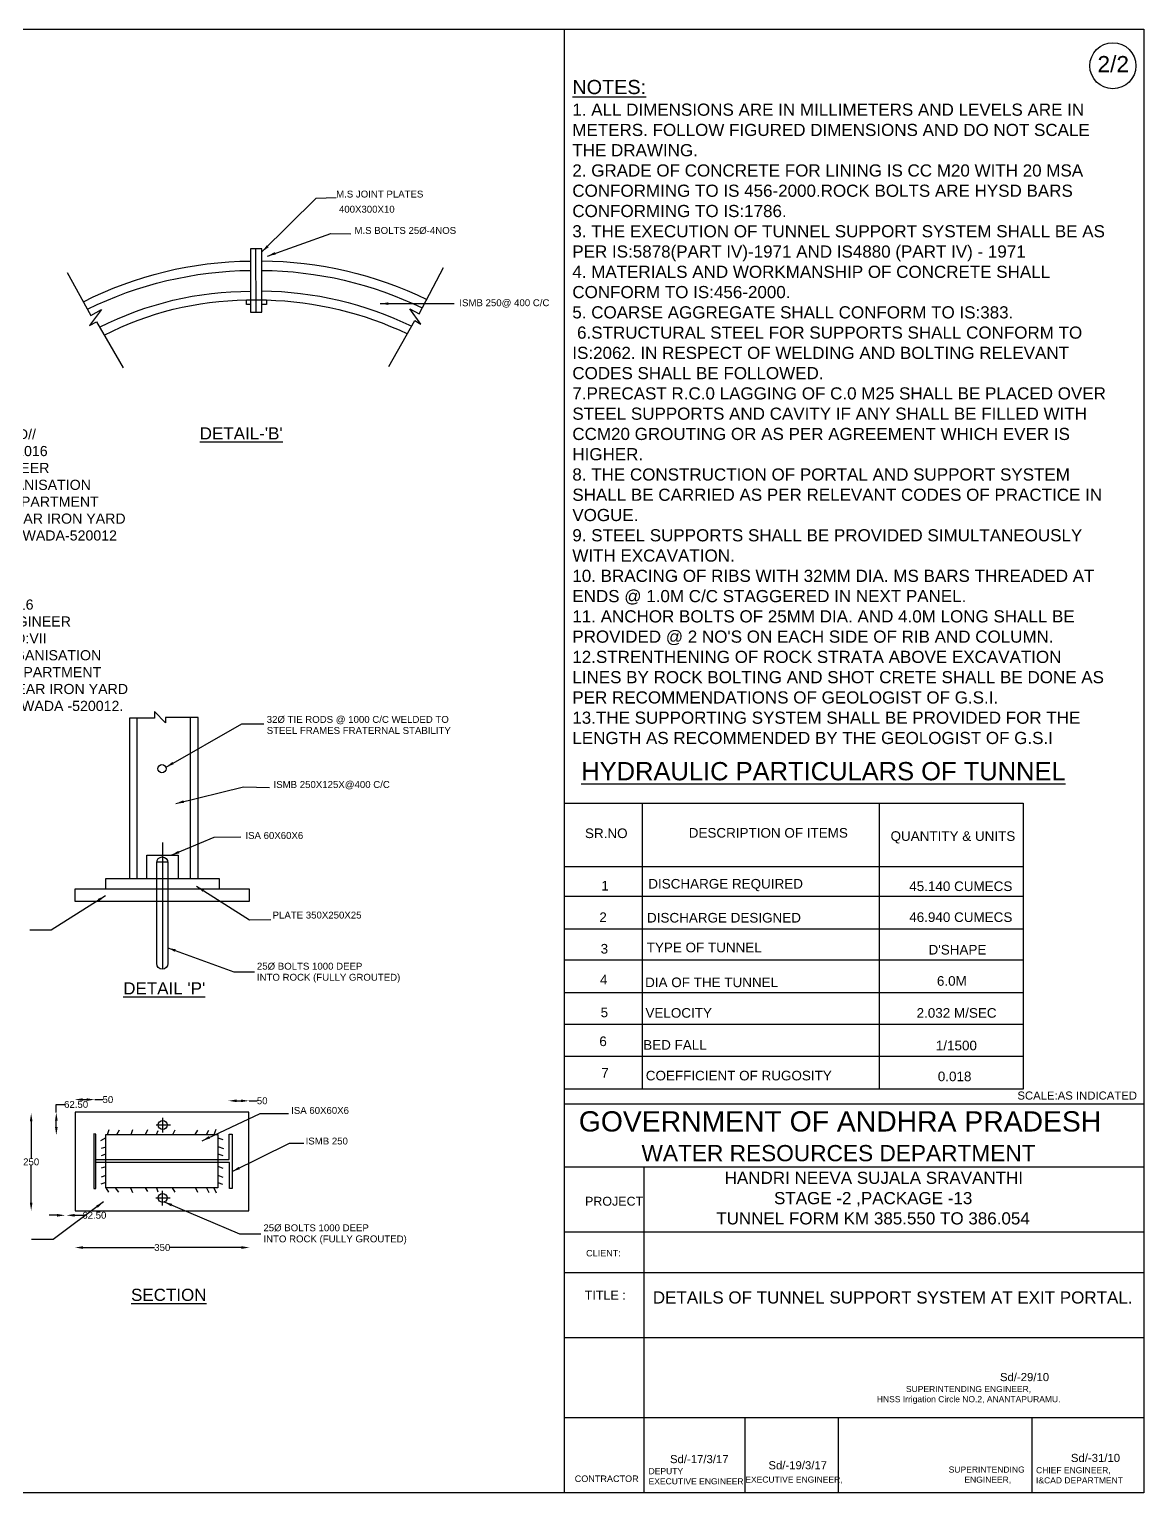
# Model space of a CAD drawing. Header units: millimetres. Extents: x 5124 to 3339048, y 2311 to 45925018.
# Drawn here: x 3336300 to 3339048, y 45921406 to 45925018 of the extents above; entities that cross this region are included whole.
import ezdxf

# ---------------------------------------------------------------- set-up
doc = ezdxf.new("R2010")
doc.units = ezdxf.units.MM
doc.header["$MEASUREMENT"] = 0
for name, color, linetype in [('DIMENSION', 7, 'Continuous'), ('DRAWING', 2, 'Continuous'), ('TEXT', 7, 'Continuous')]:
    doc.layers.add(name, color=color, linetype=linetype)
doc.styles.get("Standard").update_dxf_attribs({"font": 'arial.ttf', "height": 17})
doc.dimstyles.get("Standard").update_dxf_attribs({"dimtxt": 200, "dimasz": 110, "dimexe": 0.18, "dimexo": 0.0625, "dimgap": 0.09, "dimtad": 0, "dimtih": 1, "dimtoh": 1, "dimdec": 0, "dimzin": 0, "dimdsep": 46, "dimtxsty": 'Standard', "dimblk": 'OBLIQUE', "dimcen": 0.09, "dimse1": 1, "dimse2": 1, "dimadec": 0, "dimazin": 0, "dimtfac": 1, "dimtdec": 0, "dimtofl": 0, "dimtmove": 0, "dimatfit": 3, "dimfxl": 1, "dimtolj": 1, "dimtzin": 0, "dimarcsym": 0})

# ---------------------------------------------------------------- blocks, each defined once
blk = doc.blocks.new('*D57')
at = {"layer": 'Defpoints', "color": 0}
for p in [(3336388.5, 45922159), (3336391.5, 45922103.5), (3336391.5, 45922091)]:
    blk.add_point(p, dxfattribs=at)
at = {"layer": 'DIMENSION', "color": 0, "lineweight": -2}
for p, q in [((3336368.5, 45922091), (3336348.5, 45922091)), ((3336411.5, 45922091), (3336431.5, 45922091))]:
    blk.add_line(p, q, dxfattribs=at)
at = {"layer": 'DIMENSION', "color": 0}
for points in [[(3336368.5, 45922094.3), (3336368.5, 45922087.7), (3336388.5, 45922091)], [(3336411.5, 45922094.3), (3336411.5, 45922087.7), (3336391.5, 45922091)]]:
    blk.add_solid(points, dxfattribs=at)
at = {"layer": 'DIMENSION', "color": 0, "insert": (3336460.3, 45922091), "char_height": 17, "attachment_point": 5}
blk.add_mtext('\\A1;62.50', dxfattribs=at)
blk = doc.blocks.new('*D58')
at = {"layer": 'Defpoints', "color": 0}
for p in [(3336304.5, 45922343), (3336304.5, 45922343), (3336305, 45922102.5)]:
    blk.add_point(p, dxfattribs=at)
at = {"layer": 'DIMENSION', "color": 0, "lineweight": -2}
for p, q in [((3336304.5, 45922323), (3336304.5, 45922231.5)), ((3336304.5, 45922122.5), (3336304.5, 45922214))]:
    blk.add_line(p, q, dxfattribs=at)
at = {"layer": 'DIMENSION', "color": 0}
for points in [[(3336301.2, 45922323), (3336307.8, 45922323), (3336304.5, 45922343)], [(3336301.2, 45922122.5), (3336307.8, 45922122.5), (3336304.5, 45922102.5)]]:
    blk.add_solid(points, dxfattribs=at)
at = {"layer": 'DIMENSION', "color": 0, "insert": (3336304.5, 45922222.8), "char_height": 17, "attachment_point": 5}
blk.add_mtext('\\A1;250', dxfattribs=at)
blk = doc.blocks.new('*D59')
at = {"layer": 'Defpoints', "color": 0}
for p in [(3336366.5, 45922344.5), (3336393.5, 45922344.5), (3336391, 45922289)]:
    blk.add_point(p, dxfattribs=at)
at = {"layer": 'DIMENSION', "color": 0, "lineweight": -2}
for p, q in [((3336366.5, 45922344.5), (3336366.5, 45922364.5)), ((3336366.5, 45922364.5), (3336386.5, 45922364.5)), ((3336366.5, 45922309), (3336366.5, 45922324.5))]:
    blk.add_line(p, q, dxfattribs=at)
at = {"layer": 'DIMENSION', "color": 0}
for points in [[(3336363.2, 45922324.5), (3336369.8, 45922324.5), (3336366.5, 45922344.5)], [(3336363.2, 45922309), (3336369.8, 45922309), (3336366.5, 45922289)]]:
    blk.add_solid(points, dxfattribs=at)
at = {"layer": 'DIMENSION', "color": 0, "insert": (3336415.3, 45922364.5), "char_height": 17, "attachment_point": 5}
blk.add_mtext('\\A1;62.50', dxfattribs=at)
blk = doc.blocks.new('*D60')
at = {"layer": 'Defpoints', "color": 0}
for p in [(3336411.5, 45922375.5), (3336461.5, 45922376.5), (3336461.5, 45922375.5)]:
    blk.add_point(p, dxfattribs=at)
at = {"layer": 'DIMENSION', "color": 0, "lineweight": -2}
for p, q in [((3336431.5, 45922376.5), (3336441.5, 45922376.5)), ((3336461.5, 45922376.5), (3336481.5, 45922376.5))]:
    blk.add_line(p, q, dxfattribs=at)
at = {"layer": 'DIMENSION', "color": 0}
for points in [[(3336431.5, 45922379.8), (3336431.5, 45922373.2), (3336411.5, 45922376.5)], [(3336441.5, 45922379.8), (3336441.5, 45922373.2), (3336461.5, 45922376.5)]]:
    blk.add_solid(points, dxfattribs=at)
at = {"layer": 'DIMENSION', "color": 0, "insert": (3336493.7, 45922376.5), "char_height": 17, "attachment_point": 5}
blk.add_mtext('\\A1;50', dxfattribs=at)
blk = doc.blocks.new('*D61')
at = {"layer": 'Defpoints', "color": 0}
for p in [(3336791, 45922373), (3336842, 45922373.5), (3336842, 45922373.5)]:
    blk.add_point(p, dxfattribs=at)
at = {"layer": 'DIMENSION', "color": 0, "lineweight": -2}
for p, q in [((3336811, 45922373.5), (3336822, 45922373.5)), ((3336842, 45922373.5), (3336862, 45922373.5))]:
    blk.add_line(p, q, dxfattribs=at)
at = {"layer": 'DIMENSION', "color": 0}
for points in [[(3336811, 45922376.8), (3336811, 45922370.2), (3336791, 45922373.5)], [(3336822, 45922376.8), (3336822, 45922370.2), (3336842, 45922373.5)]]:
    blk.add_solid(points, dxfattribs=at)
at = {"layer": 'DIMENSION', "color": 0, "insert": (3336874.2, 45922373.5), "char_height": 17, "attachment_point": 5}
blk.add_mtext('\\A1;50', dxfattribs=at)
blk = doc.blocks.new('*D62')
at = {"layer": 'Defpoints', "color": 0}
for p in [(3336412.5, 45922010), (3336843, 45922011.5), (3336843, 45922011.5)]:
    blk.add_point(p, dxfattribs=at)
at = {"layer": 'DIMENSION', "color": 0, "lineweight": -2}
for p, q in [((3336432.5, 45922011.5), (3336608.9, 45922011.5)), ((3336823, 45922011.5), (3336646.6, 45922011.5))]:
    blk.add_line(p, q, dxfattribs=at)
at = {"layer": 'DIMENSION', "color": 0}
for points in [[(3336432.5, 45922014.8), (3336432.5, 45922008.2), (3336412.5, 45922011.5)], [(3336823, 45922014.8), (3336823, 45922008.2), (3336843, 45922011.5)]]:
    blk.add_solid(points, dxfattribs=at)
at = {"layer": 'DIMENSION', "color": 0, "insert": (3336627.8, 45922011.5), "char_height": 17, "attachment_point": 5}
blk.add_mtext('\\A1;350', dxfattribs=at)

msp = doc.modelspace()

# ---------------------------------------------------------------- linework, layer by layer
at = {"layer": 'DIMENSION', "color": 0}
msp.add_lwpolyline([(3337619.5, 45923108), (3338751.1, 45923108), (3338751.1, 45922402.3), (3337619.5, 45922402.3)], close=True, dxfattribs=at)
for points in [[(3337810.8, 45923108), (3337810.8, 45922402.3)], [(3338396.4, 45922402.3), (3338396.4, 45923108)], [(3337619.5, 45922952), (3338751.1, 45922952)], [(3337619.5, 45922878.1), (3338751.1, 45922878.1)], [(3337619.5, 45922798.1), (3338751.1, 45922798.1)], [(3337619.5, 45922721.1), (3338751.1, 45922721.1)], [(3337619.5, 45922640.7), (3338751.1, 45922640.7)], [(3337619.5, 45922562.7), (3338751.1, 45922562.7)], [(3337619.5, 45922483.7), (3338751.1, 45922483.7)]]:
    msp.add_lwpolyline(points, dxfattribs=at)
at = {"layer": 'DRAWING', "color": 0}
for points in [[(3339048, 45921406.5), (3333208, 45921406.5), (3333208, 45925017.5), (3339048, 45925017.5)], [(3337619.5, 45922366), (3339048, 45922366), (3339048, 45921406.5), (3337619.5, 45921406.5)]]:
    msp.add_lwpolyline(points, close=True, dxfattribs=at)
for points in [[(3337619.5, 45923108), (3337619.5, 45925017.5)], [(3336845.5, 45924319.5), (3336873.5, 45924319.5), (3336873.5, 45924476), (3336845.5, 45924476), (3336845.5, 45924319.5)], [(3336859.5, 45924319.5), (3336858.5, 45924476)], [(3336393, 45924417), (3336452, 45924311.5), (3336478.2, 45924326.1), (3336448.5, 45924286.5), (3336465.5, 45924296), (3336531.5, 45924182)], [(3337186.5, 45924185.5), (3337250.5, 45924298.5), (3337265, 45924289.5), (3337238, 45924327.5), (3337261.5, 45924315.5), (3337321, 45924430)], [(3336845.5, 45924338), (3336835.5, 45924338), (3336835.5, 45924349.5), (3336873.5, 45924349.5), (3336885, 45924349.5), (3336885, 45924338.5), (3336873.5, 45924338.5)], [(3336716.5, 45922922), (3336716.5, 45923319.5), (3336635.5, 45923319.5), (3336635.5, 45923306.5), (3336608.5, 45923334), (3336608.5, 45923317.5), (3336547, 45923317.5), (3336547, 45922922)], [(3336565.5, 45922922), (3336565.5, 45923317.5)], [(3336696.5, 45923319.5), (3336696.5, 45922922)], [(3336629, 45922698.5), (3336629, 45923010.5)], [(3336590, 45922922), (3336590, 45922979.5), (3336667, 45922979.5), (3336667, 45922922)], [(3336614.5, 45922963), (3336641, 45922963)], [(3336413, 45922866.5), (3336413, 45922896.5), (3336842, 45922896.5), (3336842, 45922865), (3336413, 45922865), (3336413, 45922867.5)], [(3336488.5, 45922896.5), (3336488.5, 45922922), (3336768, 45922922), (3336768, 45922897)], [(3337619.5, 45922366), (3337619.5, 45922474.8)], [(3336413, 45922102), (3336841, 45922102), (3336841, 45922345.5), (3336413, 45922345.5), (3336413, 45922102)], [(3336629, 45922295.5), (3336629, 45922331.5)], [(3336459, 45922292), (3336459, 45922157), (3336464, 45922157), (3336464, 45922291.5), (3336459, 45922292)], [(3336464, 45922229), (3336793, 45922229), (3336793, 45922291.5), (3336800, 45922291.5), (3336800, 45922157), (3336793.5, 45922157), (3336793.5, 45922221.5), (3336464, 45922221.5)], [(3336488.5, 45922282.5), (3336475.5, 45922275)], [(3336488.5, 45922159), (3336488.5, 45922290.5), (3336765, 45922290.5), (3336765, 45922159), (3336488.5, 45922159)], [(3336492.5, 45922290.5), (3336497, 45922302.5)], [(3336515.5, 45922290.5), (3336522, 45922302)], [(3336551, 45922290.5), (3336555, 45922302.5)], [(3336586.5, 45922290.5), (3336592.5, 45922302.5)], [(3336612.5, 45922314), (3336648, 45922314)], [(3336613.5, 45922290.5), (3336618, 45922300)], [(3336654, 45922290.5), (3336660, 45922302)], [(3336709, 45922290.5), (3336715.5, 45922301)], [(3336736.5, 45922290.5), (3336743, 45922301.5)], [(3336755.5, 45922290.5), (3336761, 45922303.5)], [(3336765, 45922282), (3336777.5, 45922278)], [(3336488.5, 45922259.5), (3336477, 45922255.5)], [(3336765, 45922260.5), (3336778.5, 45922256)], [(3336765, 45922243), (3336777.5, 45922238.5)], [(3336488.5, 45922242), (3336477, 45922237.5)], [(3336488.5, 45922210.5), (3336477, 45922207)], [(3336765, 45922212), (3336777, 45922207)], [(3337619.5, 45922210.5), (3339048, 45922210.5)], [(3337815, 45922210.5), (3337815, 45921406.5)], [(3336488.5, 45922172), (3336476.5, 45922167.5)], [(3336488.5, 45922189.5), (3336477, 45922185)], [(3336765, 45922190), (3336777.5, 45922185)], [(3336765, 45922172), (3336776.5, 45922168)], [(3336488.5, 45922159), (3336495, 45922148)], [(3336512, 45922159), (3336520, 45922148)], [(3336549.5, 45922159), (3336554.5, 45922147.5)], [(3336586, 45922159), (3336591.5, 45922149.5)], [(3336613.5, 45922159), (3336617, 45922149)], [(3336628.5, 45922115.5), (3336628.5, 45922151.5)], [(3336652, 45922159), (3336659, 45922148)], [(3336709.5, 45922159), (3336715, 45922148)], [(3336736.5, 45922159), (3336743, 45922147.5)], [(3336755, 45922159), (3336761, 45922146.5)], [(3336612, 45922134), (3336647.5, 45922134)], [(3337619.5, 45922050.5), (3339048, 45922050.5)], [(3337619.5, 45921949.5), (3339048, 45921949.5)], [(3337619.5, 45921789.5), (3339048, 45921789.5)], [(3337619.5, 45921592), (3339048, 45921592)], [(3338064, 45921592), (3338064, 45921406.5)], [(3338294.5, 45921592), (3338294.5, 45921406.5)], [(3338772.5, 45921592), (3338772.5, 45921406.5)]]:
    msp.add_lwpolyline(points, dxfattribs=at)
for points in [[(3336433.2, 45924345.3, -0.115744), (3336845.5, 45924445.5, -3.194498)], [(3336872.8, 45924445.9, -0.112633), (3337279.9, 45924350.8, -3.194498)], [(3336443.4, 45924326.9, -0.112165), (3336845.5, 45924422.5, -3.194498)], [(3336873.3, 45924422.4, -0.112758), (3337268.9, 45924329.8, -3.194498)], [(3336473.2, 45924282.3, -0.118851), (3336845.5, 45924371, -3.194498)], [(3336484.7, 45924262.8, -0.116999), (3336835.5, 45924349.5, -3.194498)], [(3336873.5, 45924372, -0.111454), (3337242.8, 45924284.8, -3.194498)], [(3336885, 45924349.5, -0.104161), (3337232.2, 45924266.2, -3.194498)], [(3336614, 45922713.5), (3336614, 45922961.5, -1), (3336641.5, 45922961.5), (3336641.5, 45922712, -1), (3336614, 45922712), (3336614, 45922713.5)]]:
    msp.add_lwpolyline(points, format="xyb", dxfattribs=at)
for centre, radius in [((3338972, 45924927.5), 56.8), ((3336627, 45923193), 10), ((3336629, 45922314), 11), ((3336628.5, 45922134), 11)]:
    msp.add_circle(centre, radius, dxfattribs=at)

# ---------------------------------------------------------------- texts
at = {"layer": 'DIMENSION', "color": 0}
for s, height, p in [('SR.NO ', 23.74, (3337670.2, 45923021.8)), ('DESCRIPTION OF ITEMS', 23.738, (3337926.1, 45923022.9)), ('QUANTITY & UNITS ', 23.738, (3338423.7, 45923014.9)), ('1', 23.7, (3337710.4, 45922892.4)), ('DISCHARGE REQUIRED ', 23.738, (3337826.3, 45922897.2)), ('45.140 CUMECS ', 23.738, (3338469.8, 45922891.1)), ('2', 23.7, (3337705.6, 45922814.7)), ('DISCHARGE DESIGNED ', 23.738, (3337823.2, 45922813.4)), ('46.940 CUMECS ', 23.738, (3338469.8, 45922814.8)), ('3', 23.7, (3337708.8, 45922736.9)), ('TYPE OF TUNNEL ', 23.738, (3337822.4, 45922740)), ("D'SHAPE", 23.74, (3338517.3, 45922734.5)), ('4', 23.7, (3337707.2, 45922660.8)), ('DIA OF THE TUNNEL ', 23.738, (3337818.5, 45922654)), ('6.0M', 23.74, (3338538, 45922657.4)), ('5', 23.7, (3337708.8, 45922579.9)), ('VELOCITY ', 23.74, (3337819.3, 45922578.6)), ('2.032 M/SEC', 23.738, (3338487.9, 45922578.5)), ('6', 23.7, (3337705.6, 45922508.5)), ('BED FALL ', 23.74, (3337813.8, 45922499.7)), ('1/1500', 23.74, (3338535.3, 45922498.1)), ('7', 23.7, (3337710.4, 45922430.7)), ('COEFFICIENT OF RUGOSITY', 23.738, (3337820.1, 45922423.9)), ('0.018', 23.74, (3338540.2, 45922421.9)), ('SCALE:AS INDICATED', 20, (3338736.5, 45922376.5)), ('PROJECT', 22, (3337670.3, 45922114.7)), ('CLIENT:', 16, (3337672.9, 45921989.6)), ('TITLE : ', 22, (3337669.7, 45921882.9)), ('CONTRACTOR', 16, (3337644.9, 45921433.1))]:
    msp.add_text(s, height=height, dxfattribs=at).set_placement(p)
at = {"layer": 'DIMENSION', "color": 0, "attachment_point": 1}
for s, insert, char_height, width in [('\\pi35.523;{\\H2.2727x;GOVERNMENT OF ANDHRA PRADESH } \\P\\pi190.09;{\\H1.8182x;WATER RESOURCES DEPARTMENT}', (3337619.5, 45922347.8), 22, 1350.157), ('\\pi224.59;HANDRI NEEVA SUJALA SRAVANTHI  \\P\\pi346.33;STAGE -2 ,PACKAGE -13 \\P\\pi203.84;TUNNEL FORM KM 385.550 TO 386.054', (3337790, 45922198.5), 30, 1177.976), ('DETAILS OF TUNNEL SUPPORT SYSTEM AT EXIT PORTAL.', (3337837.5, 45921903.3), 30, 1397.745)]:
    msp.add_mtext(s, dxfattribs=dict(at, insert=insert, char_height=char_height, width=width))
at = {"layer": 'DRAWING', "color": 0}
for s, height, p in [('2/2', 40, (3338934, 45924911.5)), ('Sd/-29/10', 20, (3338693.5, 45921681.9)), ('Sd/-17/3/17', 20, (3337879.8, 45921479.5)), ('Sd/-19/3/17', 20, (3338122.6, 45921464.3)), ('Sd/-31/10', 20, (3338868.5, 45921482.4))]:
    msp.add_text(s, height=height, dxfattribs=at).set_placement(p)
at = {"layer": 'DRAWING', "color": 0, "attachment_point": 1}
for s, insert, char_height, width in [("{\\H1.4x;\\LNOTES: \\H0.85714x; \\l\\P1. ALL DIMENSIONS ARE IN MILLIMETERS AND LEVELS ARE IN METERS. FOLLOW FIGURED DIMENSIONS AND DO NOT SCALE THE DRAWING. \\P2. GRADE OF CONCRETE FOR LINING IS CC M20 WITH 20 MSA CONFORMING TO IS 456-2000.ROCK BOLTS ARE HYSD BARS CONFORMING TO IS:1786. \\P3. THE EXECUTION OF TUNNEL SUPPORT SYSTEM SHALL BE AS PER IS:5878(PART IV)-1971 AND IS4880 (PART IV) - 1971 \\P4. MATERIALS AND WORKMANSHIP OF CONCRETE SHALL CONFORM TO IS:456-2000. \\P5. COARSE AGGREGATE SHALL CONFORM TO IS:383.\\P 6.STRUCTURAL STEEL FOR SUPPORTS SHALL CONFORM TO IS:2062. IN RESPECT OF WELDING AND BOLTING RELEVANT CODES SHALL BE FOLLOWED. \\P7.PRECAST R.C.0 LAGGING OF C.0 M25 SHALL BE PLACED OVER STEEL SUPPORTS AND CAVITY IF ANY SHALL BE FILLED WITH CCM20 GROUTING OR AS PER AGREEMENT WHICH EVER IS HIGHER. \\P8. THE CONSTRUCTION OF PORTAL AND SUPPORT SYSTEM SHALL BE CARRIED AS PER RELEVANT CODES OF PRACTICE IN VOGUE. \\P9. STEEL SUPPORTS SHALL BE PROVIDED SIMULTANEOUSLY WITH EXCAVATION. \\P10. BRACING OF RIBS WITH 32MM DIA. MS BARS THREADED AT ENDS @ 1.0M C/C STAGGERED IN NEXT PANEL. \\P11. ANCHOR BOLTS OF 25MM DIA. AND 4.0M LONG SHALL BE PROVIDED @ 2 NO'S ON EACH SIDE OF RIB AND COLUMN. \\P12.STRENTHENING OF ROCK STRATA ABOVE EXCAVATION LINES BY ROCK BOLTING AND SHOT CRETE SHALL BE DONE AS PER RECOMMENDATIONS OF GEOLOGIST OF G.S.I. \\P13.THE SUPPORTING SYSTEM SHALL BE PROVIDED FOR THE LENGTH AS RECOMMENDED BY THE GEOLOGIST OF G.S.I }", (3337639, 45924892.5), 25, 1313.518), ('\\pi219.47;//APPROVED// \\P\\pi193.84;Sd/-Dt:19-12-2016 \\P\\pi188.56;CHIEF ENGINEER \\P\\pi0;CENTRE DESIGNS ORGANISATION WATER RESOURCES DEPARTMENT \\PSAI BALAJI COMPLEX,NEAR IRON YARD BHAVANIPURAM ,VIJAYAWADA-520012', (3335864, 45924031), 25, 671.839), ('\\pi272.87;//T.C.F// \\P\\pi234.61;SD/-21/12/16 \\P\\pi142.49;EXECUTIVE ENGINEER  \\P\\pi204.93;DIVISION NO:VII \\P\\pi0;CENTRAL DESIGNS ORGANISATION  WATER RESOURCES DEPARTMENT  SAI BALAJI COMPLEX,NEAR IRON YARD BHAVANIPURAM,VIJAYAWADA -520012.', (3335870, 45923652.2), 25, 671.839), ('\\pi95.332;SUPERINTENDING ENGINEER, \\P\\pi23.478;HNSS Irrigation Circle NO.2, ANANTAPURAMU.', (3338366.4, 45921669.9), 15, 496.403), ('DEPUTY \\PEXECUTIVE ENGINEER ', (3337827.1, 45921467.2), 15, 233.929), ('\\pi0.54567;SUPERINTENDING\\P\\pi33.528; ENGINEER, ', (3338566.5, 45921471.2), 15, 186.289), ('CHIEF ENGINEER, \\PI&CAD DEPARTMENT', (3338782.5, 45921469.6), 15, 213.956), ('EXECUTIVE ENGINEER, ', (3338065.6, 45921446.5), 15, 238.155)]:
    msp.add_mtext(s, dxfattribs=dict(at, insert=insert, char_height=char_height, width=width))
at = {"layer": 'TEXT', "color": 0}
for s, height, p in [('M.S JOINT PLATES ', 17, (3337056.5, 45924602.4)), ('400X300X10', 17, (3337063.5, 45924565)), ('M.S BOLTS 25Ø-4NOS', 17, (3337101.7, 45924512.6)), ('ISMB 250@ 400 C/C', 17, (3337360.4, 45924334.2)), ("%%UDETAIL-'B'", 30, (3336720.1, 45924005.4)), ('32Ø TIE RODS @ 1000 C/C WELDED TO', 17, (3336885.4, 45923306.1)), ('STEEL FRAMES FRATERNAL STABILITY', 17, (3336885.4, 45923278.8)), ('%%UHYDRAULIC PARTICULARS OF TUNNEL', 45, (3337661, 45923164.4)), ('ISMB 250X125X@400 C/C', 17, (3336902.2, 45923145.5)), ('ISA 60X60X6', 17, (3336832.8, 45923019.7)), ('PLATE 350X250X25', 17, (3336899.9, 45922823.3)), ('25Ø BOLTS 1000 DEEP', 17, (3336861.2, 45922697.2)), ('INTO ROCK (FULLY GROUTED)', 17, (3336861.2, 45922669.9)), ("%%UDETAIL 'P'", 30, (3336531.5, 45922636)), ('ISA 60X60X6', 17, (3336945.6, 45922341.3)), ('ISMB 250', 17, (3336981.3, 45922265.8)), ('25Ø BOLTS 1000 DEEP', 17, (3336877.2, 45922051.7)), ('INTO ROCK (FULLY GROUTED)', 17, (3336877.2, 45922024.4)), ('%%USECTION', 30, (3336550.7, 45921879.8))]:
    msp.add_text(s, height=height, dxfattribs=at).set_placement(p)

# ---------------------------------------------------------------- dimensions: what is measured, and where the dimension line sits
at = {"layer": 'DIMENSION', "color": 0}
for base, p1, p2, text, picture, middle in [((3336461.5, 45922376.5), (3336411.5, 45922375.5), (3336461.5, 45922375.5), '50', '*D60', (3336493.7, 45922376.5)), ((3336842, 45922373.5), (3336791, 45922373), (3336842, 45922373.5), '50', '*D61', (3336874.2, 45922373.5)), ((3336391.5, 45922091), (3336388.5, 45922159), (3336391.5, 45922103.5), '62.50', '*D57', (3336460.3, 45922091)), ((3336843, 45922011.5), (3336412.5, 45922010), (3336843, 45922011.5), '350', '*D62', (3336627.8, 45922011.5))]:
    dim = msp.add_linear_dim(base=base, p1=p1, p2=p2, text=text, dimstyle='Standard', override={"dimtxt": 17, "dimasz": 20, "dimarcsym": 1}, dxfattribs=at)
    dim.commit()
    dim.dimension.update_dxf_attribs({"geometry": picture, "text_midpoint": middle})
for base, p1, p2, text, picture, middle in [((3336366.5, 45922344.5), (3336391, 45922289), (3336393.5, 45922344.5), '62.50', '*D59', (3336415.3, 45922364.5)), ((3336304.5, 45922343), (3336305, 45922102.5), (3336304.5, 45922343), '250', '*D58', (3336304.5, 45922222.8))]:
    dim = msp.add_linear_dim(base=base, p1=p1, p2=p2, angle=90, text=text, dimstyle='Standard', override={"dimtxt": 17, "dimasz": 20, "dimarcsym": 1}, dxfattribs=at)
    dim.commit()
    dim.dimension.update_dxf_attribs({"geometry": picture, "text_midpoint": middle})

# ---------------------------------------------------------------- leaders
for points in [[(3336873.5, 45924468), (3337007.5, 45924600.5), (3337056.5, 45924602.4)], [(3336887.5, 45924458), (3337043.5, 45924513.5), (3337092.5, 45924513)], [(3337165.5, 45924340.5), (3337348, 45924340.5)], [(3336637, 45923197), (3336824, 45923303.5), (3336878, 45923304)], [(3336661, 45923107), (3336828.5, 45923148), (3336892.5, 45923147)], [(3336650, 45922979.5), (3336756, 45923024), (3336821.5, 45923025)], [(3336712.5, 45922903), (3336842.5, 45922820), (3336895.5, 45922820.5)], [(3336487.5, 45922879.5), (3336354, 45922795), (3336301.5, 45922795)], [(3336641.5, 45922751), (3336804.5, 45922691.5), (3336855.5, 45922691.5)], [(3336726, 45922275), (3336869, 45922342.5), (3336939, 45922342)], [(3336800, 45922199), (3336941.5, 45922269), (3336977, 45922269)], [(3336483, 45922124.5), (3336359, 45922031.5), (3336305.5, 45922031)], [(3336632.5, 45922124), (3336818.5, 45922045.5), (3336870.5, 45922045)]]:
    msp.add_leader(points, dimstyle='Standard', override={"dimtxt": 17, "dimasz": 20, "dimgap": 0.09, "dimtad": 0, "dimarcsym": 1}, dxfattribs=at)

doc.saveas('drawing.dxf')
